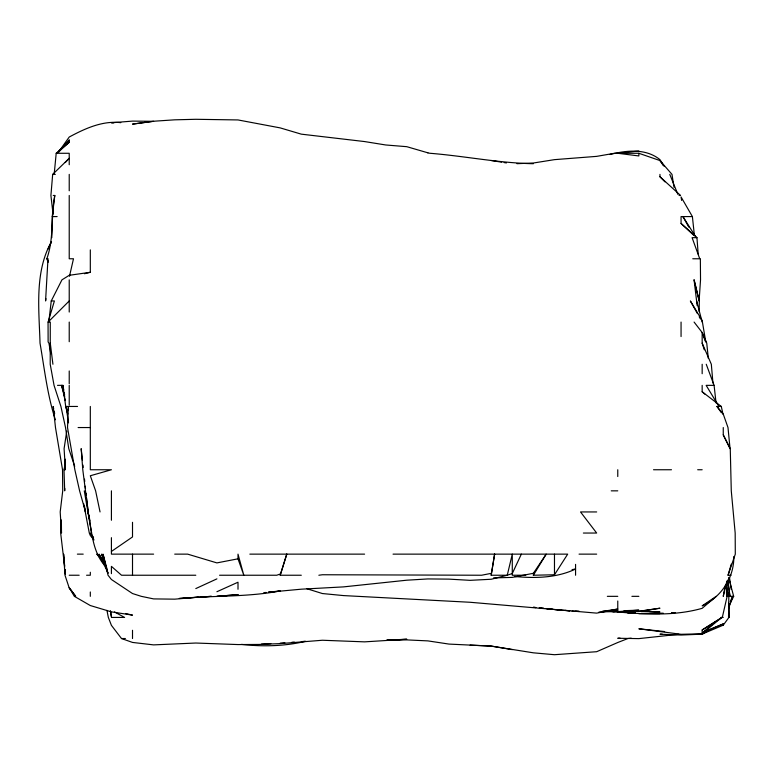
<?xml version="1.0" encoding="UTF-8"?>
<svg xmlns="http://www.w3.org/2000/svg" width="774" height="774" viewBox="0 0 774 774"><rect width="100%" height="100%" fill="white"/><g stroke="black" fill="none" stroke-linecap="round" stroke-linejoin="round"><path stroke-width="1.16" d="M727.144 581.1L727.125 596.338L722.306 617.429L702.163 629.978L702.163 633.79L681.062 634.293L638.86 628.798L664.653 631.555M48.81 322.061L51.239 300.96L54.393 300.96L48.123 322.061L50.281 322.061L50.213 364.254L54.045 385.355L60.914 406.456L65.519 427.548L68.77 448.649L74.71 466.325M728.721 603.372L728.924 617.429L728.586 603.372M728.518 617.429L728.827 596.338L726.486 587.447M699.164 311.516L699.319 300.96L694.075 279.869L697.171 305.653M48.046 259.919L48.123 262.231L46.827 258.768C54.161 238.315 50.745 216.517 54.799 195.474L53.251 195.474M51.79 237.666L52.226 216.575L54.799 195.474M61.059 520.147L60.662 533.044L64.677 567.032M57.518 385.355L62.897 385.355L65.703 406.456L68.354 406.456L67.522 427.548L74.855 469.75L79.596 490.842L85.517 511.943L84.424 506.08M64.793 488.5L64.687 490.842L63.99 469.75L65.509 462.717M47.92 259.938L45.569 300.96L45.956 298.648M65.258 162.54L69.225 158.302L52.671 174.373L50.91 195.474L53.067 214.224M65.355 459.195L64.465 469.75L65.374 465.058M54.277 173.202L56.202 153.281L69.225 142.252L69.225 140.055L56.937 153.281M65.393 463.887L64.735 469.75L65.374 466.229M606.042 611.015C637.931 613.695 670.981 617.188 702.163 608.325L716.202 596.338L702.163 605.868C721.291 596.957 734.149 577.752 733.829 556.487M66.767 431.07L64.097 448.649L65.393 469.75M491.18 575.237L494.615 554.136L491.18 575.237L507.26 575.237L512.282 573.534L521.337 554.136M725.199 585.783L723.255 596.338L726.892 581.1M69.486 276.27L73.491 258.768L69.225 258.768L69.225 195.474M731.091 575.237L728.044 575.237L731.266 564.13M280.198 575.237L286.777 554.136L280.198 575.237L301.299 575.237M728.605 608.548L732.63 596.338L730.288 601.611M728.044 575.237L735.3 554.136L735.174 533.044L731.275 490.842L730.259 448.649L723.255 434.853L723.255 427.548M48.123 249.034L51.539 241.807M728.46 606.884L733.675 596.338L728.663 577.462M51.239 300.96L61.93 279.869L69.225 275.302L90.316 272.293L90.316 249.867M51.345 241.856C34.346 272.264 39.087 309.677 40.025 343.163C44.457 368.811 47.32 394.914 55.36 419.779M533.373 575.237L546.202 554.136L533.373 573.302L533.373 575.237L554.474 574.772L567.69 554.136L393.047 554.136M58.331 152.323L69.225 137.027C84.966 128.571 102.526 120.483 120.792 122.669M704.166 632.842L702.163 634.07L723.255 625.15L728.924 617.429M58.418 152.401L69.225 140.055M48.965 321.22L69.225 300.96M702.163 633.79L711.857 624.792M713.618 623.157L715.389 621.522M711.857 624.657L702.163 633.48L721.842 617.429L702.163 629.978M58.689 151.704L69.225 142.252M704.804 630.81L702.163 633.171L723.255 623.902L723.255 625.15M111.417 551.446L132.509 536.953L132.509 522.305M706.178 631.69L702.163 634.158L681.062 635.038L659.961 634.216L662.302 634.196M195.803 588.579L216.904 578.875M216.904 591.733L238.005 582.222L238.005 589.275M707.717 630.142L723.255 623.902M280.198 573.998L276.773 575.237L219.564 575.237M305.711 641.278C284.774 646.3 262.87 646.774 241.517 644.394M610.009 154.471C626.592 150.32 645.729 148.163 659.961 159.628L664.305 166.507M493.522 577.917L512.282 577.394L533.373 573.302M84.463 273.725L90.316 272.293M491.18 573.36L481.622 575.237L322.4 574.753L318.849 575.237M238.005 558.818L243.81 575.237L238.005 554.136L238.005 558.818L216.904 562.901L187.656 554.136L174.711 554.136M572.054 569.606L575.566 569.035C556.777 578.004 535.095 578.449 514.623 576.475M604.871 610.996L602.53 611.354L607.213 611.073M607.213 610.647L617.768 609.061L596.667 613.124L470.079 602.269L343.492 595.583L322.4 593.542L306.852 588.714M302.47 641.54L304.811 641.278M631.226 638.173L627.946 638.531L617.768 642.507L596.667 651.708L554.474 654.707L533.373 652.821L491.18 646.087L448.978 644.084L427.887 640.891L406.785 639.895L386.865 640.214M638.86 151.007L617.768 153.281L638.86 155.951L638.86 153.281L614.459 153.281L596.667 156.367L554.474 159.647L533.373 163.014L516.964 163.682M268.481 592.168L280.198 590.939C250.041 596.744 219.274 595.709 188.769 597.77M263.789 592.691L266.13 592.458M268.481 592.226L301.299 589.188L343.492 586.886L406.785 580.2L427.887 578.933L448.978 579.126L470.079 580.336L491.18 579.252L507.26 575.237L512.282 554.136L512.282 575.237L525.73 575.237M678.711 634.293L638.86 638.618L617.768 638.269L620.109 638.173M599.008 612.041L617.768 610.473L617.768 601.001M280.198 643.136L284.89 642.778M291.924 642.246L294.265 642.062M179.394 598.428L186.428 597.934M641.211 613.395L663.473 613.385L638.86 613.685M671.677 612.863L675.199 612.631L671.677 612.844M198.212 597.18L174.711 599.163L153.61 598.902L141.274 596.338L132.509 593.542L111.417 579.503L108.041 575.237L103.039 554.136L107.199 569.683L101.675 554.136L107.944 573.012M200.621 597.025L211.447 596.338L179.394 598.495M610.734 610.87L617.768 610.473M261.448 644.074L270.823 643.61M386.865 640.175L396.24 639.73M398.581 639.614L406.785 639.218L364.593 641.859L322.4 640.253L280.198 643.61L259.096 644.442L238.005 644.568L195.803 643.03L153.61 644.887L132.509 642.43L121.499 638.531L111.417 625.363L108.341 617.429L106.938 610.396M624.802 610.667L638.86 610.164L617.768 611.624L602.53 611.808M56.202 153.281L69.225 153.281L69.225 164.727M52.671 174.373L55.331 174.373M679.04 195.474L680.578 195.474L659.961 176.753L659.961 174.373M52.226 216.575L57.141 216.575M691.763 216.575L681.062 216.575L681.062 223.434L693.717 235.296M698.187 254.075L696.958 237.666L692.091 237.666L699.735 258.768L692.749 258.768M46.827 258.768L48.123 258.768M716.056 402.935L714.092 385.355L706.149 385.355L718.311 405.45M69.225 406.456L77.526 406.456M721.378 412.726L716.976 406.456L721.291 406.456L723.013 414.284M78.106 427.548L90.316 427.548M653.527 469.75L671.474 469.75M697.674 469.75L702.163 469.75M611.237 490.842L617.768 490.842M596.667 511.943L580.519 511.943L596.667 533.044L583.373 533.044M77.371 554.136L83.205 554.136M153.61 554.136L111.417 554.136L111.417 537.669M249.838 554.136L364.593 554.136M579.049 554.136L596.667 554.136M69.225 575.237L79.171 575.237M86.582 575.237L90.316 575.237L90.316 572.267M195.803 575.237L121.528 575.237L111.417 566.365L111.417 573.65M607.338 596.338L617.768 596.338M631.903 596.338L638.86 596.338M727.87 582.271L729.959 596.338L733.675 596.338M111.417 617.429L124.604 617.429L114.465 611.934M720.942 617.429L723.245 617.429M121.499 638.531L125.388 638.531M649.415 613.395L659.961 613.579M575.566 611.179L579.087 611.257M579.087 611.47L572.054 611.092M623.621 611.073L638.86 611.479L659.961 608.219L638.86 611.257L659.961 611.973L643.552 611.102M113.759 122.853L111.417 122.776L132.509 121.102L153.61 121.305L132.509 124.111L153.61 121.237L174.711 119.825L195.803 119.293L238.005 119.941L280.198 127.894L301.299 134.154L364.593 141.565L385.684 144.97L406.785 146.683L427.887 152.817M533.373 163.711C498.659 163.082 464.545 156.019 429.996 153.281L427.887 152.933M470.079 645.129L491.18 646.087L512.282 649.628M617.768 611.982L624.802 612.447M628.314 612.602L635.348 613.008M627.143 612.611L635.348 613.143L627.143 612.602M561.508 610.057L554.474 609.496L569.712 610.889M565.02 610.338L569.712 610.715M540.407 608.035L543.929 608.393L539.236 607.929M547.441 608.761L553.304 609.37L546.27 608.693M491.18 160.499L501.726 162.182M504.077 162.559L506.419 162.937M125.485 613.511L132.509 615.127L111.417 611.866L90.316 605.539L74.352 596.338L69.225 587.621L75.707 596.338L69.225 587.998L64.997 575.237L63.613 554.136L64.658 565.862M638.86 153.281L659.961 160.566L671.987 174.373L674.009 187.269M702.163 385.355L702.163 391.76L721.291 406.456M702.163 391.76L704.804 394.082M681.062 223.434L696.958 237.666M659.961 176.753L664.963 181.861M94.022 539.942L90.316 535.511L89.3 533.044L83.698 503.739M716.976 406.456L723.255 414.109L727.995 427.548L730.046 448.649L723.255 434.853M694.085 322.061L702.163 332.491L706.749 343.163L708.316 358.401M93.141 536.875L90.316 533.044L93.596 538.065M104.829 565.649C91.864 550.933 91.893 530.238 87.975 511.943L89.281 517.554M659.961 160.566L663.279 165.501M696.242 237.666L682.949 216.575L688.792 227.121M102.594 560.163L99.062 554.136L108.118 573.128M697.442 313.625L690.369 300.96L702.163 320.542L705.782 341.992M699.212 316.789L700.393 318.898M705.201 341.024L702.163 332.491L702.163 343.163L711.325 364.254L712.941 383.014M669.781 174.373L677.86 194.361M706.246 364.254L714.092 385.355M702.163 343.163L704.292 349.819M64.755 396.462L61.562 385.355L65.306 400.593M65.703 406.456L67.754 414.051M696.648 300.96L702.163 322.061M726.534 588.134L728.615 596.338L726.341 586.953M66.854 409.707L66.071 406.456L68.518 422.865M694.075 279.869L699.106 300.96L700.528 279.869L700.354 258.768M87.946 511.943L90.055 520.931M53.677 408.798L53.174 406.456L55.486 427.548L62.53 469.75L62.723 490.842L60.198 511.943L61.504 533.044L61.378 520.147M54.18 411.139L54.673 413.49M100.04 511.943L95.618 490.842L90.316 475.758L111.417 469.75L90.316 469.75L90.316 406.456M62.897 385.355L63.758 390.048M64.184 392.389L64.61 394.73M726.457 592.816L727.096 596.338L726.389 591.646M84.279 490.842L91.584 533.044M50.745 353.708L48.936 343.163L48.123 341.982L48.056 322.061M681.623 200.418L681.062 196.954L692.391 216.575L694.384 235.325M729.505 577.578L731.188 589.304M727.879 579.929L729.959 596.338M50.281 343.163L52.922 364.254M86.011 493.193L86.282 495.534M86.553 497.876L88.168 511.943L82.789 469.75L81.173 448.649L82.45 460.366M82.963 465.058L83.215 467.399M84.482 479.125L84.734 481.467M85.237 486.159L85.488 488.5M68.354 406.456L68.499 409.968M702.163 364.254L702.163 373.716M681.062 322.061L681.062 336.555M617.768 469.75L617.768 476.532M575.566 564.372L575.566 575.237M554.474 554.136L554.474 575.237M132.509 554.136L132.509 575.237M132.509 630.278L132.509 638.531M111.417 490.842L111.417 520.244M90.316 591.975L90.316 596.338M69.225 174.373L69.225 190.772M69.225 279.869L69.225 312.038M69.225 322.061L69.225 341.711M69.225 370.969L69.225 383.749M69.225 385.355L69.225 405.189M238.005 594.616L216.904 596.357L238.005 594.616M614.246 611.663L608.393 611.092L614.246 611.644M535.724 607.542L533.373 607.3L535.724 607.551M99.159 556.738L96.856 554.136L99.217 556.738M111.417 616.714L110.411 611.054L111.417 616.714M65.374 574.066L64.91 569.374L65.384 574.066"/></g></svg>
